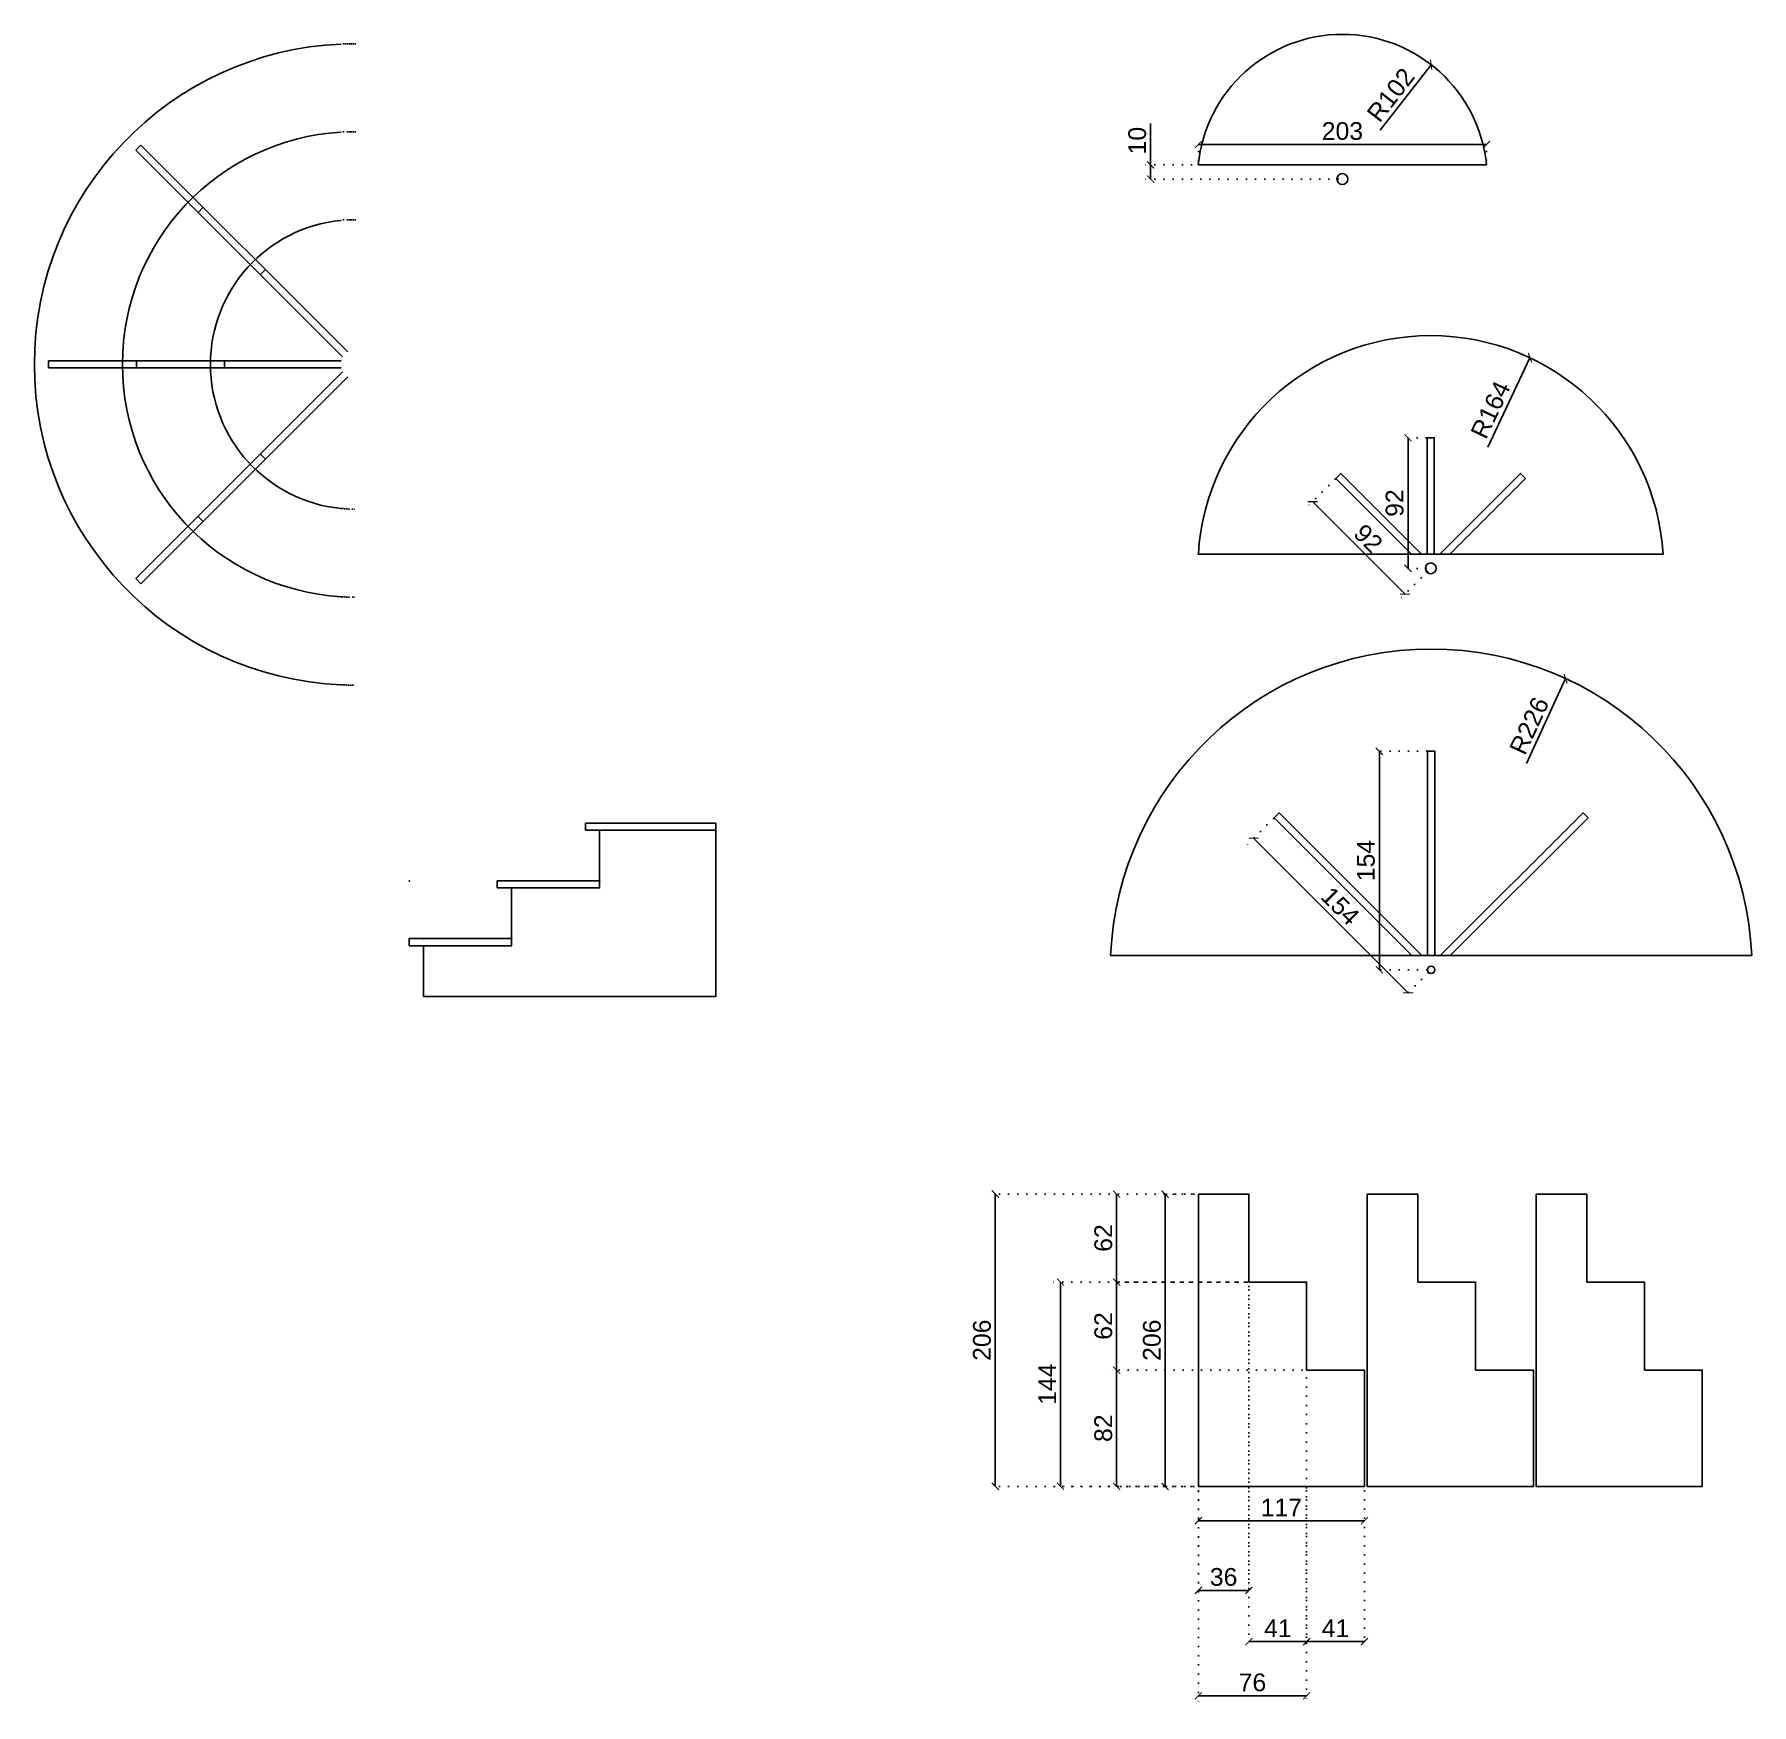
# Model space of a CAD drawing. Header units: millimetres. Extents: x 631 to 1841, y -1124 to 53.
import ezdxf

# ---------------------------------------------------------------- set-up
doc = ezdxf.new("R2010")
doc.units = ezdxf.units.MM
doc.linetypes.add('DOTTED', pattern=[6.35, 0, -6.35])
doc.styles.get("Standard").update_dxf_attribs({"font": 'arial.ttf'})
doc.dimstyles.new('medium', dxfattribs={"dimscale": 5, "dimtxt": 2.5, "dimasz": 1, "dimexe": 1.25, "dimexo": 0.625, "dimtad": 1, "dimdec": 0, "dimdsep": 46, "dimtxsty": 'Standard', "dimblk": 'ARCHTICK', "dimcen": 2.5, "dimadec": 0, "dimazin": 0, "dimtfac": 1, "dimtmove": 0, "dimatfit": 3, "dimldrblk": 'ARCHTICK', "dimfxl": 1, "dimarcsym": 0})

# ---------------------------------------------------------------- blocks, each defined once
blk = doc.blocks.new('_ArchTick')
at = {"color": 0, "linetype": 'ByBlock', "const_width": 0.15}
blk.add_lwpolyline([(-0.5, -0.5), (0.5, 0.5)], dxfattribs=at)
blk = doc.blocks.new('*D5')
at = {"color": 0, "linetype": 'DOTTED', "lineweight": -2}
for p, q in [((1447.9, -764.3), (1421.4, -764.3)), ((1447.9, -970.3), (1421.4, -970.3))]:
    blk.add_line(p, q, dxfattribs=at)
at = {"color": 0, "lineweight": -2}
blk.add_line((1427.6, -764.3), (1427.6, -970.3), dxfattribs=at)
at = {"layer": 'Defpoints', "color": 0}
for p in [(1451, -764.3), (1427.6, -970.3), (1451, -970.3)]:
    blk.add_point(p, dxfattribs=at)
at = {"color": 0, "lineweight": -2, "xscale": 5, "yscale": 5, "zscale": 5}
for p, rotation in [((1427.6, -764.3), 90), ((1427.6, -970.3), 270)]:
    blk.add_blockref('_ArchTick', p, dxfattribs=dict(at, rotation=rotation))
at = {"color": 0, "insert": (1418.3, -867.3), "char_height": 12.5, "attachment_point": 5, "rotation": 90}
blk.add_mtext('206', dxfattribs=at)
blk = doc.blocks.new('*D6')
at = {"color": 0, "linetype": 'DOTTED', "lineweight": -2}
for p, q in [((1451, -973.4), (1451, -1000.8)), ((1568, -973.4), (1568, -1000.8))]:
    blk.add_line(p, q, dxfattribs=at)
at = {"color": 0, "lineweight": -2}
blk.add_line((1451, -994.5), (1568, -994.5), dxfattribs=at)
at = {"layer": 'Defpoints', "color": 0}
for p in [(1451, -970.3), (1568, -970.3), (1568, -994.5)]:
    blk.add_point(p, dxfattribs=at)
at = {"color": 0, "lineweight": -2, "xscale": 5, "yscale": 5, "zscale": 5, "rotation": 180}
blk.add_blockref('_ArchTick', (1451, -994.5), dxfattribs=at)
at = {"color": 0, "lineweight": -2, "xscale": 5, "yscale": 5, "zscale": 5}
blk.add_blockref('_ArchTick', (1568, -994.5), dxfattribs=at)
at = {"color": 0, "insert": (1509.5, -985.2), "char_height": 12.5, "attachment_point": 5}
blk.add_mtext('117', dxfattribs=at)
blk = doc.blocks.new('*D7')
at = {"color": 0, "linetype": 'DOTTED', "lineweight": -2}
for p, q in [((1465.7, -764.3), (1387.2, -764.3)), ((1483.5, -826.3), (1387.2, -826.3))]:
    blk.add_line(p, q, dxfattribs=at)
at = {"color": 0, "lineweight": -2}
blk.add_line((1393.4, -764.3), (1393.4, -826.3), dxfattribs=at)
at = {"layer": 'Defpoints', "color": 0}
for p in [(1468.8, -764.3), (1393.4, -826.3), (1486.6, -826.3)]:
    blk.add_point(p, dxfattribs=at)
at = {"color": 0, "lineweight": -2, "xscale": 5, "yscale": 5, "zscale": 5}
for p, rotation in [((1393.4, -764.3), 90), ((1393.4, -826.3), 270)]:
    blk.add_blockref('_ArchTick', p, dxfattribs=dict(at, rotation=rotation))
at = {"color": 0, "insert": (1384.1, -795.3), "char_height": 12.5, "attachment_point": 5, "rotation": 90}
blk.add_mtext('62', dxfattribs=at)
blk = doc.blocks.new('*D8')
at = {"color": 0, "linetype": 'DOTTED', "lineweight": -2}
for p, q in [((1524.2, -826.3), (1387.2, -826.3)), ((1524.2, -888.3), (1387.2, -888.3))]:
    blk.add_line(p, q, dxfattribs=at)
at = {"color": 0, "lineweight": -2}
blk.add_line((1393.4, -826.3), (1393.4, -888.3), dxfattribs=at)
at = {"layer": 'Defpoints', "color": 0}
for p in [(1527.3, -826.3), (1393.4, -888.3), (1527.3, -888.3)]:
    blk.add_point(p, dxfattribs=at)
at = {"color": 0, "lineweight": -2, "xscale": 5, "yscale": 5, "zscale": 5}
for p, rotation in [((1393.4, -826.3), 90), ((1393.4, -888.3), 270)]:
    blk.add_blockref('_ArchTick', p, dxfattribs=dict(at, rotation=rotation))
at = {"color": 0, "insert": (1384.1, -857.3), "char_height": 12.5, "attachment_point": 5, "rotation": 90}
blk.add_mtext('62', dxfattribs=at)
blk = doc.blocks.new('*D9')
at = {"color": 0, "linetype": 'DOTTED', "lineweight": -2}
for p, q in [((1451, -767.4), (1451, -1049.9)), ((1486.6, -767.4), (1486.6, -1049.9))]:
    blk.add_line(p, q, dxfattribs=at)
at = {"color": 0, "lineweight": -2}
blk.add_line((1486.6, -1043.6), (1451, -1043.6), dxfattribs=at)
at = {"layer": 'Defpoints', "color": 0}
for p in [(1451, -764.3), (1486.6, -764.3), (1451, -1043.6)]:
    blk.add_point(p, dxfattribs=at)
at = {"color": 0, "lineweight": -2, "xscale": 5, "yscale": 5, "zscale": 5, "rotation": 180}
blk.add_blockref('_ArchTick', (1451, -1043.6), dxfattribs=at)
at = {"color": 0, "lineweight": -2, "xscale": 5, "yscale": 5, "zscale": 5}
blk.add_blockref('_ArchTick', (1486.6, -1043.6), dxfattribs=at)
at = {"color": 0, "insert": (1468.8, -1034.2), "char_height": 12.5, "attachment_point": 5}
blk.add_mtext('36', dxfattribs=at)
blk = doc.blocks.new('*D10')
at = {"color": 0, "linetype": 'DOTTED', "lineweight": -2}
for p, q in [((1486.6, -829.4), (1486.6, -1086)), ((1527.3, -829.4), (1527.3, -1086))]:
    blk.add_line(p, q, dxfattribs=at)
at = {"color": 0, "lineweight": -2}
blk.add_line((1527.3, -1079.7), (1486.6, -1079.7), dxfattribs=at)
at = {"layer": 'Defpoints', "color": 0}
for p in [(1486.6, -826.3), (1527.3, -826.3), (1486.6, -1079.7)]:
    blk.add_point(p, dxfattribs=at)
at = {"color": 0, "lineweight": -2, "xscale": 5, "yscale": 5, "zscale": 5, "rotation": 180}
blk.add_blockref('_ArchTick', (1486.6, -1079.7), dxfattribs=at)
at = {"color": 0, "lineweight": -2, "xscale": 5, "yscale": 5, "zscale": 5}
blk.add_blockref('_ArchTick', (1527.3, -1079.7), dxfattribs=at)
at = {"color": 0, "insert": (1507, -1070.3), "char_height": 12.5, "attachment_point": 5}
blk.add_mtext('41', dxfattribs=at)
blk = doc.blocks.new('*D31')
at = {"color": 0, "linetype": 'DOTTED', "lineweight": -2}
for p, q in [((1451, -36), (1451, -18.5)), ((1654, -36), (1654, -18.5))]:
    blk.add_line(p, q, dxfattribs=at)
at = {"color": 0, "lineweight": -2}
blk.add_line((1451, -24.7), (1654, -24.7), dxfattribs=at)
at = {"layer": 'Defpoints', "color": 0}
for p in [(1654, -24.7), (1451, -39.1), (1654, -39.1)]:
    blk.add_point(p, dxfattribs=at)
at = {"color": 0, "lineweight": -2, "xscale": 5, "yscale": 5, "zscale": 5, "rotation": 180}
blk.add_blockref('_ArchTick', (1451, -24.7), dxfattribs=at)
at = {"color": 0, "lineweight": -2, "xscale": 5, "yscale": 5, "zscale": 5}
blk.add_blockref('_ArchTick', (1654, -24.7), dxfattribs=at)
at = {"color": 0, "insert": (1552.5, -15.3), "char_height": 12.5, "attachment_point": 5}
blk.add_mtext('203', dxfattribs=at)
blk = doc.blocks.new('*D38')
at = {"color": 0, "lineweight": -2}
for p, q in [((1417.4, -39.1), (1417.4, -10)), ((1417.4, -49.1), (1417.4, -39.1)), ((1417.4, -44.1), (1417.4, -49.1))]:
    blk.add_line(p, q, dxfattribs=at)
at = {"color": 0, "linetype": 'DOTTED', "lineweight": -2}
for p, q in [((1549.4, -39.1), (1411.2, -39.1)), ((1549.4, -49.1), (1411.2, -49.1))]:
    blk.add_line(p, q, dxfattribs=at)
at = {"layer": 'Defpoints', "color": 0}
for p in [(1417.4, -39.1), (1552.5, -39.1), (1552.5, -49.1)]:
    blk.add_point(p, dxfattribs=at)
at = {"color": 0, "lineweight": -2, "xscale": 5, "yscale": 5, "zscale": 5}
for p, rotation in [((1417.4, -39.1), 90), ((1417.4, -49.1), 270)]:
    blk.add_blockref('_ArchTick', p, dxfattribs=dict(at, rotation=rotation))
at = {"color": 0, "insert": (1408, -22), "char_height": 12.5, "attachment_point": 5, "rotation": 90}
blk.add_mtext('10', dxfattribs=at)
blk = doc.blocks.new('*D55')
at = {"color": 0, "linetype": 'DOTTED', "lineweight": -2}
for p, q in [((1390.3, -888.3), (1387.2, -888.3)), ((1447.9, -970.3), (1387.2, -970.3))]:
    blk.add_line(p, q, dxfattribs=at)
at = {"color": 0, "lineweight": -2}
blk.add_line((1393.4, -888.3), (1393.4, -970.3), dxfattribs=at)
at = {"layer": 'Defpoints', "color": 0}
for p in [(1393.4, -888.3), (1393.4, -970.3), (1451, -970.3)]:
    blk.add_point(p, dxfattribs=at)
at = {"color": 0, "lineweight": -2, "xscale": 5, "yscale": 5, "zscale": 5}
for p, rotation in [((1393.4, -888.3), 90), ((1393.4, -970.3), 270)]:
    blk.add_blockref('_ArchTick', p, dxfattribs=dict(at, rotation=rotation))
at = {"color": 0, "insert": (1384.1, -929.3), "char_height": 12.5, "attachment_point": 5, "rotation": 90}
blk.add_mtext('82', dxfattribs=at)
blk = doc.blocks.new('*D56')
at = {"color": 0, "linetype": 'DOTTED', "lineweight": -2}
for p, q in [((1527.3, -973.4), (1527.3, -1086)), ((1568, -973.4), (1568, -1086))]:
    blk.add_line(p, q, dxfattribs=at)
at = {"color": 0, "lineweight": -2}
blk.add_line((1527.3, -1079.7), (1568, -1079.7), dxfattribs=at)
at = {"layer": 'Defpoints', "color": 0}
for p in [(1527.3, -970.3), (1568, -970.3), (1568, -1079.7)]:
    blk.add_point(p, dxfattribs=at)
at = {"color": 0, "lineweight": -2, "xscale": 5, "yscale": 5, "zscale": 5, "rotation": 180}
blk.add_blockref('_ArchTick', (1527.3, -1079.7), dxfattribs=at)
at = {"color": 0, "lineweight": -2, "xscale": 5, "yscale": 5, "zscale": 5}
blk.add_blockref('_ArchTick', (1568, -1079.7), dxfattribs=at)
at = {"color": 0, "insert": (1547.6, -1070.3), "char_height": 12.5, "attachment_point": 5}
blk.add_mtext('41', dxfattribs=at)
blk = doc.blocks.new('*D57')
at = {"color": 0, "linetype": 'DOTTED', "lineweight": -2}
for p, q in [((1503.9, -826.3), (1347.7, -826.3)), ((1503.9, -970.3), (1347.7, -970.3))]:
    blk.add_line(p, q, dxfattribs=at)
at = {"color": 0, "lineweight": -2}
blk.add_line((1353.9, -826.3), (1353.9, -970.3), dxfattribs=at)
at = {"layer": 'Defpoints', "color": 0}
for p in [(1507, -826.3), (1353.9, -970.3), (1507, -970.3)]:
    blk.add_point(p, dxfattribs=at)
at = {"color": 0, "lineweight": -2, "xscale": 5, "yscale": 5, "zscale": 5}
for p, rotation in [((1353.9, -826.3), 90), ((1353.9, -970.3), 270)]:
    blk.add_blockref('_ArchTick', p, dxfattribs=dict(at, rotation=rotation))
at = {"color": 0, "insert": (1344.6, -898.3), "char_height": 12.5, "attachment_point": 5, "rotation": 90}
blk.add_mtext('144', dxfattribs=at)
blk = doc.blocks.new('*D58')
at = {"color": 0, "linetype": 'DOTTED', "lineweight": -2}
for p, q in [((1527.3, -829.4), (1527.3, -1124.1)), ((1451, -870.4), (1451, -1124.1))]:
    blk.add_line(p, q, dxfattribs=at)
at = {"color": 0, "lineweight": -2}
blk.add_line((1527.3, -1117.9), (1451, -1117.9), dxfattribs=at)
at = {"layer": 'Defpoints', "color": 0}
for p in [(1527.3, -826.3), (1451, -867.3), (1451, -1117.9)]:
    blk.add_point(p, dxfattribs=at)
at = {"color": 0, "lineweight": -2, "xscale": 5, "yscale": 5, "zscale": 5, "rotation": 180}
blk.add_blockref('_ArchTick', (1451, -1117.9), dxfattribs=at)
at = {"color": 0, "lineweight": -2, "xscale": 5, "yscale": 5, "zscale": 5}
blk.add_blockref('_ArchTick', (1527.3, -1117.9), dxfattribs=at)
at = {"color": 0, "insert": (1489.1, -1108.5), "char_height": 12.5, "attachment_point": 5}
blk.add_mtext('76', dxfattribs=at)
blk = doc.blocks.new('*D59')
at = {"color": 0, "linetype": 'DOTTED', "lineweight": -2}
for p, q in [((1465.7, -764.3), (1301.8, -764.3)), ((1465.7, -970.3), (1301.8, -970.3))]:
    blk.add_line(p, q, dxfattribs=at)
at = {"color": 0, "lineweight": -2}
blk.add_line((1308, -764.3), (1308, -970.3), dxfattribs=at)
at = {"layer": 'Defpoints', "color": 0}
for p in [(1468.8, -764.3), (1308, -970.3), (1468.8, -970.3)]:
    blk.add_point(p, dxfattribs=at)
at = {"color": 0, "lineweight": -2, "xscale": 5, "yscale": 5, "zscale": 5}
for p, rotation in [((1308, -764.3), 90), ((1308, -970.3), 270)]:
    blk.add_blockref('_ArchTick', p, dxfattribs=dict(at, rotation=rotation))
at = {"color": 0, "insert": (1298.6, -867.3), "char_height": 12.5, "attachment_point": 5, "rotation": 90}
blk.add_mtext('206', dxfattribs=at)
blk = doc.blocks.new('*D60')
at = {"color": 0, "lineweight": -2}
blk.add_line((1684.6, -175), (1654.9, -238), dxfattribs=at)
at = {"layer": 'Defpoints', "color": 0}
for p in [(1684.6, -175), (1614.7, -323.4)]:
    blk.add_point(p, dxfattribs=at)
at = {"color": 0, "lineweight": -2, "xscale": 5, "yscale": 5, "zscale": 5, "rotation": 64.7574189655726}
blk.add_blockref('_ArchTick', (1684.6, -175), dxfattribs=at)
at = {"color": 0, "insert": (1656.9, -211.7), "char_height": 12.5, "attachment_point": 5, "rotation": 64.7574}
blk.add_mtext('R164', dxfattribs=at)
blk = doc.blocks.new('*D61')
at = {"color": 0, "lineweight": -2}
blk.add_line((1615, 31.5), (1579.2, -14.7), dxfattribs=at)
at = {"layer": 'Defpoints', "color": 0}
for p in [(1615, 31.5), (1552.5, -49.1)]:
    blk.add_point(p, dxfattribs=at)
at = {"color": 0, "lineweight": -2, "xscale": 5, "yscale": 5, "zscale": 5, "rotation": 52.17573458468264}
blk.add_blockref('_ArchTick', (1615, 31.5), dxfattribs=at)
at = {"color": 0, "insert": (1586.6, 10.2), "char_height": 12.5, "attachment_point": 5, "rotation": 52.1757}
blk.add_mtext('R102', dxfattribs=at)
blk = doc.blocks.new('*D62')
at = {"color": 0, "lineweight": -2}
blk.add_line((1709.7, -401.1), (1682.1, -461), dxfattribs=at)
at = {"layer": 'Defpoints', "color": 0}
for p in [(1709.7, -401.1), (1615, -606.3)]:
    blk.add_point(p, dxfattribs=at)
at = {"color": 0, "lineweight": -2, "xscale": 5, "yscale": 5, "zscale": 5, "rotation": 65.21832338026357}
blk.add_blockref('_ArchTick', (1709.7, -401.1), dxfattribs=at)
at = {"color": 0, "insert": (1684.1, -434.3), "char_height": 12.5, "attachment_point": 5, "rotation": 65.2183}
blk.add_mtext('R226', dxfattribs=at)
blk = doc.blocks.new('*D64')
at = {"color": 0, "linetype": 'DOTTED', "lineweight": -2}
for p, q in [((1611.9, -452.3), (1572.2, -452.3)), ((1611.9, -606.3), (1572.2, -606.3))]:
    blk.add_line(p, q, dxfattribs=at)
at = {"color": 0, "lineweight": -2}
blk.add_line((1578.5, -452.3), (1578.5, -606.3), dxfattribs=at)
at = {"layer": 'Defpoints', "color": 0}
for p in [(1615, -452.3), (1578.5, -606.3), (1615, -606.3)]:
    blk.add_point(p, dxfattribs=at)
at = {"color": 0, "lineweight": -2, "xscale": 5, "yscale": 5, "zscale": 5}
for p, rotation in [((1578.5, -452.3), 90), ((1578.5, -606.3), 270)]:
    blk.add_blockref('_ArchTick', p, dxfattribs=dict(at, rotation=rotation))
at = {"color": 0, "insert": (1569.1, -529.3), "char_height": 12.5, "attachment_point": 5, "rotation": 90}
blk.add_mtext('154', dxfattribs=at)
blk = doc.blocks.new('*D65')
at = {"color": 0, "linetype": 'DOTTED', "lineweight": -2}
for p, q in [((1503.9, -499.6), (1485.5, -518)), ((1612.8, -608.5), (1594.4, -626.9))]:
    blk.add_line(p, q, dxfattribs=at)
at = {"color": 0, "lineweight": -2}
blk.add_line((1489.9, -513.6), (1598.8, -622.5), dxfattribs=at)
at = {"layer": 'Defpoints', "color": 0}
for p in [(1506.1, -497.4), (1615, -606.3), (1598.8, -622.5)]:
    blk.add_point(p, dxfattribs=at)
at = {"color": 0, "lineweight": -2, "xscale": 5, "yscale": 5, "zscale": 5}
for p, rotation in [((1489.9, -513.6), 135.0000000000001), ((1598.8, -622.5), 315.0000000000001)]:
    blk.add_blockref('_ArchTick', p, dxfattribs=dict(at, rotation=rotation))
at = {"color": 0, "insert": (1551, -561.4), "char_height": 12.5, "attachment_point": 5, "rotation": 315}
blk.add_mtext('154', dxfattribs=at)
blk = doc.blocks.new('*D66')
at = {"color": 0, "linetype": 'DOTTED', "lineweight": -2}
for p, q in [((1611.6, -231.4), (1592.4, -231.4)), ((1611.6, -323.4), (1592.4, -323.4))]:
    blk.add_line(p, q, dxfattribs=at)
at = {"color": 0, "lineweight": -2}
blk.add_line((1598.7, -231.4), (1598.7, -323.4), dxfattribs=at)
at = {"layer": 'Defpoints', "color": 0}
for p in [(1614.7, -231.4), (1598.7, -323.4), (1614.7, -323.4)]:
    blk.add_point(p, dxfattribs=at)
at = {"color": 0, "lineweight": -2, "xscale": 5, "yscale": 5, "zscale": 5}
for p, rotation in [((1598.7, -231.4), 90), ((1598.7, -323.4), 270)]:
    blk.add_blockref('_ArchTick', p, dxfattribs=dict(at, rotation=rotation))
at = {"color": 0, "insert": (1589.3, -277.4), "char_height": 12.5, "attachment_point": 5, "rotation": 90}
blk.add_mtext('92', dxfattribs=at)
blk = doc.blocks.new('*D67')
at = {"color": 0, "linetype": 'DOTTED', "lineweight": -2}
for p, q in [((1547.4, -260.5), (1527.1, -280.8)), ((1612.5, -325.6), (1592.2, -345.9))]:
    blk.add_line(p, q, dxfattribs=at)
at = {"color": 0, "lineweight": -2}
blk.add_line((1531.5, -276.4), (1596.6, -341.5), dxfattribs=at)
at = {"layer": 'Defpoints', "color": 0}
for p in [(1549.6, -258.3), (1614.7, -323.4), (1596.6, -341.5)]:
    blk.add_point(p, dxfattribs=at)
at = {"color": 0, "lineweight": -2, "xscale": 5, "yscale": 5, "zscale": 5}
for p, rotation in [((1531.5, -276.4), 135.0000000000001), ((1596.6, -341.5), 315.0000000000001)]:
    blk.add_blockref('_ArchTick', p, dxfattribs=dict(at, rotation=rotation))
at = {"color": 0, "insert": (1570.7, -302.3), "char_height": 12.5, "attachment_point": 5, "rotation": 315}
blk.add_mtext('92', dxfattribs=at)

msp = doc.modelspace()

# ---------------------------------------------------------------- linework, layer by layer
for p, q in [((706.1, -25.2), (702.6, -28.7)), ((848.2, -174.4), (702.6, -28.7)), ((851.8, -170.8), (706.1, -25.2)), ((750, -69), (746.4, -72.6)), ((793.8, -112.9), (790.3, -116.4)), ((847.1, -177.2), (641.1, -177.2)), ((641.1, -177.2), (641.1, -182.2)), ((703.1, -177.2), (703.1, -182.2)), ((765.1, -177.2), (765.1, -182.2)), ((847.1, -182.2), (641.1, -182.2)), ((848.2, -185), (702.6, -330.6)), ((851.8, -188.5), (706.1, -334.2)), ((793.8, -246.5), (790.3, -243)), ((750, -290.3), (746.4, -286.8)), ((706.1, -334.2), (702.6, -330.6)), ((1111.2, -503), (1111.2, -508)), ((1111.2, -508), (1111.2, -625)), ((1111.2, -625), (905.2, -625))]:
    msp.add_line(p, q)
at = {"color": 2}
for p, q in [((1451, -39.1), (1654, -39.1)), ((1450.7, -313.4), (1778.4, -313.4)), ((1019.2, -508), (1019.2, -503)), ((1019.2, -503), (1111.2, -503)), ((1019.2, -508), (1111.2, -508)), ((1029.2, -543.6), (1029.2, -508)), ((957.2, -548.6), (957.2, -543.6)), ((957.2, -543.6), (1029.2, -543.6)), ((1029.2, -548.6), (1029.2, -543.6)), ((957.2, -548.6), (1029.2, -548.6)), ((967.2, -584.3), (967.2, -548.6)), ((895.2, -584.3), (967.2, -584.3)), ((895.2, -589.3), (895.2, -584.3)), ((895.2, -589.3), (967.2, -589.3)), ((905.2, -589.3), (905.2, -625)), ((967.2, -589.3), (967.2, -584.3)), ((1389.2, -596.3), (1840.8, -596.3))]:
    msp.add_line(p, q, dxfattribs=at)
for points in [[(1617.2, -313.4), (1617.2, -231.4), (1612.2, -231.4), (1612.2, -313.4)], [(1608.2, -313.4), (1551.4, -256.5), (1547.9, -260.1), (1601.1, -313.4)], [(1628.2, -313.4), (1681.5, -260.1), (1678, -256.5), (1621.1, -313.4)], [(1617.5, -596.3), (1617.5, -452.3), (1612.5, -452.3), (1612.5, -596.3)], [(1608.5, -596.3), (1507.9, -495.7), (1504.3, -499.2), (1601.4, -596.3)], [(1621.4, -596.3), (1722.1, -495.7), (1725.6, -499.2), (1628.5, -596.3)]]:
    msp.add_lwpolyline(points, dxfattribs=at)
for points in [[(905.2, -625), (1111.2, -625), (1111.2, -508), (1029.2, -508), (1029.2, -548.6), (967.2, -548.6), (967.2, -589.3), (905.2, -589.3)], [(1451, -764.3), (1451, -970.3), (1568, -970.3), (1568, -888.3), (1527.3, -888.3), (1527.3, -826.3), (1486.6, -826.3), (1486.6, -764.3)], [(1570, -764.3), (1570, -970.3), (1687, -970.3), (1687, -888.3), (1646.3, -888.3), (1646.3, -826.3), (1605.6, -826.3), (1605.6, -764.3)], [(1689, -764.3), (1689, -970.3), (1806, -970.3), (1806, -888.3), (1765.3, -888.3), (1765.3, -826.3), (1724.6, -826.3), (1724.6, -764.3)]]:
    msp.add_lwpolyline(points, close=True)
for centre, radius in [((1552.5, -49.1), 3.86), ((1614.7, -323.4), 3.79), ((1615, -606.3), 2.52)]:
    msp.add_circle(centre, radius)
for centre, radius, start, end in [((1552.5, -49.1), 102, 5.6263, 174.3737), ((857.1, -179.7), 226, 92.525, 267.475), ((857.1, -179.7), 164, 93.4958, 266.5042), ((857.1, -179.7), 102, 95.6263, 264.3737), ((1614.7, -323.4), 164, 3.4958, 176.5042), ((1615, -606.3), 226, 2.536, 177.464)]:
    msp.add_arc(centre, radius, start, end, dxfattribs=at)
at = {"color": 2, "linetype": 'DOTTED', "ltscale": 0.2}
for centre, radius, start, end in [((857.1, -179.7), 226, 90, 92.525), ((857.1, -241.7), 226, 90, 92.536), ((857.1, -241.7), 164, 90, 93.4958), ((857.1, -179.7), 102, 264.3737, 270), ((857.1, -179.7), 164, 266.5042, 270), ((857.1, -179.7), 226, 267.475, 270)]:
    msp.add_arc(centre, radius, start, end, dxfattribs=at)
for p in [(895.2, -543.6), (1029.2, -543.6), (895.2, -584.3), (905.2, -584.3), (967.2, -584.3)]:
    msp.add_point(p)

# ---------------------------------------------------------------- dimensions: what is measured, and where the dimension line sits
for center, mpoint, picture, middle in [((1552.5, -49.1), (1615, 31.5), '*D61', (1594, 4.4)), ((1614.7, -323.4), (1684.6, -175), '*D60', (1665.4, -215.7)), ((1615, -606.3), (1709.7, -401.1), '*D62', (1692.6, -438.2))]:
    dim = msp.add_radius_dim(center=center, mpoint=mpoint, dimstyle='medium')
    dim.commit()
    dim.dimension.update_dxf_attribs({"geometry": picture, "text_midpoint": middle, "dimtype": 164})
dim = msp.add_linear_dim(base=(1417.4, -39.1), p1=(1552.5, -49.1), p2=(1552.5, -39.1), angle=90, dimstyle='medium', override={"dimlfac": 1})
dim.commit()
dim.dimension.update_dxf_attribs({"geometry": '*D38', "text_midpoint": (1417.4, -22), "dimtype": 160})
for base, p1, p2, picture, middle in [((1654, -24.7), (1451, -39.1), (1654, -39.1), '*D31', (1552.5, -15.3)), ((1451, -1043.6), (1486.6, -764.3), (1451, -764.3), '*D9', (1468.8, -1034.2)), ((1451, -1117.9), (1527.3, -826.3), (1451, -867.3), '*D58', (1489.1, -1108.5)), ((1486.6, -1079.7), (1527.3, -826.3), (1486.6, -826.3), '*D10', (1507, -1070.3)), ((1568, -994.5), (1451, -970.3), (1568, -970.3), '*D6', (1509.5, -985.2)), ((1568, -1079.7), (1527.3, -970.3), (1568, -970.3), '*D56', (1547.6, -1070.3))]:
    dim = msp.add_linear_dim(base=base, p1=p1, p2=p2, dimstyle='medium', override={"dimlfac": 1})
    dim.commit()
    dim.dimension.update_dxf_attribs({"geometry": picture, "text_midpoint": middle})
for base, p1, p2, picture, middle in [((1598.7, -323.4), (1614.7, -231.4), (1614.7, -323.4), '*D66', (1589.3, -277.4)), ((1578.5, -606.3), (1615, -452.3), (1615, -606.3), '*D64', (1569.1, -529.3)), ((1308, -970.3), (1468.8, -764.3), (1468.8, -970.3), '*D59', (1298.6, -867.3)), ((1393.4, -826.3), (1468.8, -764.3), (1486.6, -826.3), '*D7', (1384.1, -795.3)), ((1427.6, -970.3), (1451, -764.3), (1451, -970.3), '*D5', (1418.3, -867.3)), ((1353.9, -970.3), (1507, -826.3), (1507, -970.3), '*D57', (1344.6, -898.3)), ((1393.4, -888.3), (1527.3, -826.3), (1527.3, -888.3), '*D8', (1384.1, -857.3)), ((1393.4, -970.3), (1393.4, -888.3), (1451, -970.3), '*D55', (1384.1, -929.3))]:
    dim = msp.add_linear_dim(base=base, p1=p1, p2=p2, angle=90, dimstyle='medium', override={"dimlfac": 1})
    dim.commit()
    dim.dimension.update_dxf_attribs({"geometry": picture, "text_midpoint": middle})
for p1, p2, distance, picture, middle in [((1549.6, -258.3), (1614.7, -323.4), -25.6, '*D67', (1570.7, -302.3)), ((1506.1, -497.4), (1615, -606.3), -22.9, '*D65', (1551, -561.4))]:
    dim = msp.add_aligned_dim(p1=p1, p2=p2, distance=distance, dimstyle='medium', override={"dimlfac": 1})
    dim.commit()
    dim.dimension.update_dxf_attribs({"geometry": picture, "text_midpoint": middle})

doc.saveas('drawing.dxf')
